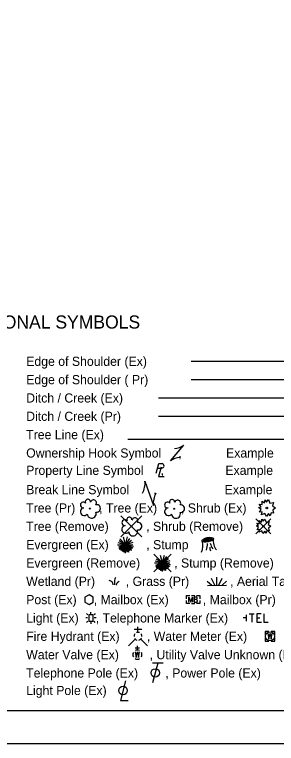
# Model space of a CAD drawing. Extents: x 0 to 34, y 0 to 22.
# Drawn here: x 7.77 to 11.76, y 0 to 11.13 of the extents above; entities that cross this region are included whole.
import ezdxf

# ---------------------------------------------------------------- set-up
doc = ezdxf.new("R2010")
doc.units = 0
for name, color, linetype in [('SH_Border', 7, 'Continuous'), ('SH_Cut_Line', 7, 'Continuous'), ('SH_Text', 7, 'Continuous')]:
    doc.layers.add(name, color=color, linetype=linetype)

msp = doc.modelspace()

# ---------------------------------------------------------------- linework, layer by layer
at = {"layer": 'SH_Border'}
msp.add_lwpolyline([(1.5, 21.5), (33.5, 21.5), (33.5, 0.5), (1.5, 0.5)], close=True, dxfattribs=at)
at = {"layer": 'SH_Cut_Line'}
msp.add_lwpolyline([(0, 0), (34, 0), (34, 22), (0, 22)], close=True, dxfattribs=at)
at = {"layer": 'SH_Text'}
for p, q in [((10.458, 5.836), (13.942, 5.836)), ((10.458, 5.556), (13.942, 5.556)), ((9.958, 5.276), (13.858, 5.276)), ((9.958, 4.996), (13.858, 4.996)), ((9.49, 4.646), (13.84, 4.646)), ((10.145, 4.316), (10.345, 4.556)), ((10.245, 4.436), (10.245, 4.436)), ((9.945, 4.205), (10.01, 4.205)), ((9.985, 4.173), (9.985, 4.173)), ((9.753, 4.004), (9.883, 3.636)), ((9.818, 3.82), (9.818, 3.82)), ((9.386, 3.476), (9.706, 3.155)), ((9.706, 3.476), (9.386, 3.155)), ((11.445, 3.431), (11.676, 3.2)), ((11.676, 3.431), (11.445, 3.2)), ((9.546, 3.316), (9.546, 3.316)), ((11.56, 3.316), (11.56, 3.316)), ((9.456, 3.035), (9.369, 3.123)), ((9.456, 3.035), (9.425, 3.151)), ((9.456, 3.035), (9.488, 3.153)), ((9.456, 3.035), (9.523, 3.132)), ((9.333, 3.035), (9.456, 3.035)), ((9.456, 3.035), (9.346, 3.065)), ((9.456, 3.035), (9.349, 2.996)), ((9.456, 3.035), (9.357, 2.978)), ((9.456, 3.035), (9.359, 3.093)), ((9.456, 3.035), (9.359, 2.96)), ((9.456, 3.035), (9.383, 2.949)), ((9.456, 3.035), (9.398, 2.935)), ((9.456, 3.035), (9.415, 2.927)), ((9.456, 3.035), (9.425, 2.914)), ((9.456, 3.035), (9.443, 2.921)), ((9.456, 3.035), (9.548, 3.105)), ((9.456, 3.035), (9.575, 3.076)), ((9.456, 3.035), (9.569, 3.038)), ((9.456, 2.904), (9.456, 3.035)), ((9.456, 3.035), (9.479, 2.919)), ((9.456, 3.035), (9.505, 2.919)), ((9.456, 3.035), (9.52, 2.941)), ((9.456, 3.035), (9.546, 2.947)), ((9.456, 3.035), (9.552, 2.971)), ((9.456, 3.035), (9.568, 2.987)), ((9.456, 3.035), (9.577, 3.011)), ((10.73, 3.036), (10.73, 3.036)), ((9.887, 2.889), (10.154, 2.622)), ((10.154, 2.889), (9.887, 2.622)), ((10.02, 2.756), (9.91, 2.785)), ((10.02, 2.756), (9.923, 2.813)), ((10.02, 2.756), (9.933, 2.843)), ((10.02, 2.756), (9.99, 2.871)), ((10.02, 2.756), (10.052, 2.873)), ((10.02, 2.756), (10.087, 2.853)), ((10.02, 2.756), (10.112, 2.826)), ((10.02, 2.756), (10.139, 2.796)), ((9.897, 2.756), (10.02, 2.756)), ((10.02, 2.756), (9.913, 2.717)), ((10.02, 2.756), (9.921, 2.699)), ((10.02, 2.756), (9.923, 2.681)), ((10.02, 2.756), (9.947, 2.669)), ((10.02, 2.756), (9.962, 2.655)), ((10.02, 2.756), (9.979, 2.647)), ((10.02, 2.756), (9.989, 2.634)), ((10.02, 2.756), (10.007, 2.641)), ((10.02, 2.756), (10.133, 2.758)), ((10.02, 2.625), (10.02, 2.756)), ((10.02, 2.756), (10.043, 2.64)), ((10.02, 2.756), (10.069, 2.639)), ((10.02, 2.756), (10.084, 2.661)), ((10.02, 2.756), (10.11, 2.668)), ((10.02, 2.756), (10.116, 2.692)), ((10.02, 2.756), (10.132, 2.707)), ((10.02, 2.756), (10.141, 2.732)), ((10.02, 2.756), (10.02, 2.756)), ((10.773, 2.414), (10.705, 2.472)), ((10.822, 2.415), (10.77, 2.521)), ((10.852, 2.416), (10.85, 2.541)), ((10.882, 2.416), (10.931, 2.524)), ((10.931, 2.417), (10.997, 2.476)), ((10.706, 2.413), (10.998, 2.418)), ((10.463, 2.257), (10.513, 2.257)), ((10.463, 2.135), (10.513, 2.135)), ((10.489, 2.196), (10.489, 2.196)), ((8.929, 1.98), (8.929, 2.006)), ((8.877, 1.916), (8.85, 1.916)), ((8.881, 1.964), (8.862, 1.983)), ((8.929, 1.916), (8.929, 1.916)), ((8.996, 1.983), (8.977, 1.964)), ((9.008, 1.916), (8.981, 1.916)), ((11.302, 1.916), (11.252, 1.916)), ((11.302, 1.866), (11.302, 1.966)), ((8.881, 1.867), (8.862, 1.848)), ((8.929, 1.852), (8.929, 1.825)), ((8.996, 1.848), (8.977, 1.867)), ((9.647, 1.696), (9.647, 1.782)), ((9.707, 1.739), (9.587, 1.739)), ((9.605, 1.593), (9.501, 1.489)), ((9.647, 1.636), (9.647, 1.636)), ((9.647, 1.636), (9.647, 1.636)), ((9.689, 1.593), (9.793, 1.489)), ((11.661, 1.636), (11.661, 1.636)), ((9.67, 1.457), (9.606, 1.457)), ((9.638, 1.426), (9.638, 1.489)), ((9.638, 1.356), (9.638, 1.356)), ((10.031, 1.226), (9.871, 1.226)), ((9.951, 1.226), (9.871, 0.926))]:
    msp.add_line(p, q, dxfattribs=at)
for points in [[(9.924, 4.125), (9.963, 4.273), (10.015, 4.273)], [(9.999, 4.221), (9.959, 4.074), (10.047, 4.074)], [(11.609, 3.686), (11.639, 3.723), (11.66, 3.67), (11.715, 3.679), (11.698, 3.629), (11.745, 3.599), (11.702, 3.562), (11.715, 3.516), (11.677, 3.52), (11.661, 3.474), (11.639, 3.509), (11.606, 3.468), (11.584, 3.512), (11.533, 3.491), (11.543, 3.538), (11.502, 3.534), (11.526, 3.573), (11.487, 3.602), (11.524, 3.615), (11.494, 3.655), (11.541, 3.649), (11.539, 3.701), (11.577, 3.673), (11.587, 3.722), (11.609, 3.686)], [(11.557, 3.393), (11.583, 3.424), (11.6, 3.379), (11.647, 3.387), (11.632, 3.344), (11.672, 3.318), (11.636, 3.287), (11.647, 3.248), (11.615, 3.251), (11.601, 3.212), (11.583, 3.242), (11.554, 3.207), (11.536, 3.245), (11.492, 3.226), (11.5, 3.267), (11.466, 3.263), (11.486, 3.297), (11.453, 3.321), (11.485, 3.332), (11.459, 3.366), (11.499, 3.361), (11.497, 3.405), (11.529, 3.381), (11.538, 3.423), (11.557, 3.393)], [(8.836, 2.158), (8.901, 2.121), (8.966, 2.158), (8.966, 2.233), (8.901, 2.271), (8.836, 2.233), (8.836, 2.158)], [(10.389, 2.208), (10.389, 2.257), (10.437, 2.257)], [(10.424, 2.156), (10.424, 2.236), (10.453, 2.156), (10.481, 2.236), (10.481, 2.156)], [(10.54, 2.199), (10.543, 2.202), (10.545, 2.204), (10.546, 2.206), (10.547, 2.207), (10.548, 2.21), (10.549, 2.212), (10.55, 2.216), (10.55, 2.218), (10.55, 2.22), (10.549, 2.224), (10.548, 2.227), (10.546, 2.23), (10.543, 2.232), (10.54, 2.234), (10.539, 2.234), (10.536, 2.236), (10.505, 2.236), (10.505, 2.156), (10.54, 2.156), (10.544, 2.158), (10.548, 2.161), (10.551, 2.166), (10.553, 2.172), (10.554, 2.178), (10.554, 2.181), (10.552, 2.185), (10.55, 2.191), (10.547, 2.195), (10.54, 2.199), (10.505, 2.199)], [(10.539, 2.257), (10.589, 2.257), (10.589, 2.208)], [(10.437, 2.135), (10.389, 2.135), (10.389, 2.183)], [(10.589, 2.183), (10.589, 2.135), (10.539, 2.135)], [(11.343, 1.978), (11.42, 1.978)], [(11.382, 1.978), (11.382, 1.853)], [(11.528, 1.978), (11.46, 1.978), (11.46, 1.853), (11.532, 1.853)], [(11.46, 1.916), (11.508, 1.916)], [(11.567, 1.978), (11.567, 1.853), (11.635, 1.853)], [(11.641, 1.711), (11.586, 1.711), (11.586, 1.656)], [(11.627, 1.681), (11.644, 1.591), (11.661, 1.681), (11.677, 1.591), (11.694, 1.681)], [(11.736, 1.656), (11.736, 1.711), (11.681, 1.711)], [(11.586, 1.616), (11.586, 1.561), (11.641, 1.561)], [(11.681, 1.561), (11.736, 1.561), (11.736, 1.616)], [(9.606, 1.397), (9.622, 1.31), (9.638, 1.397), (9.654, 1.31), (9.67, 1.397)], [(9.458, 0.954), (9.38, 0.655), (9.498, 0.655)]]:
    msp.add_lwpolyline(points, dxfattribs=at)
msp.add_lwpolyline([(8.896, 1.866), (8.962, 1.866), (8.962, 1.966), (8.896, 1.966)], close=True, dxfattribs=at)
for centre, radius in [((8.913, 3.587), 0.0084), ((10.197, 3.584), 0.0072), ((11.613, 3.596), 0.0115), ((9.546, 3.316), 0.0072), ((11.56, 3.316), 0.00979), ((11.661, 1.636), 0.0675), ((9.911, 1.076), 0.065), ((9.419, 0.807), 0.065)]:
    msp.add_circle(centre, radius, dxfattribs=at)
for centre, radius, start, end in [((10.187, 4.771), 0.267, 273.6945, 306.337), ((10.303, 4.101), 0.267, 93.6945, 126.337), ((10.01, 4.239), 0.0345, 270.471, 81.3281), ((9.421, 3.972), 0.334, 332.9422, 5.5848), ((10.215, 3.668), 0.334, 152.9422, 185.5848), ((8.814, 3.643), 0.0441, 39.0625, 279.5412), ((8.883, 3.689), 0.0395, 354.0047, 205.9741), ((8.968, 3.672), 0.0466, 323.83, 165.0376), ((10.098, 3.64), 0.0441, 39.0625, 279.5412), ((10.168, 3.685), 0.0395, 354.0047, 205.9741), ((10.252, 3.669), 0.0466, 323.83, 165.0376), ((8.827, 3.541), 0.0592, 96.1722, 320.5737), ((9.017, 3.589), 0.0574, 259.1453, 101.4596), ((10.112, 3.538), 0.0592, 96.1722, 320.5737), ((10.301, 3.585), 0.0574, 259.1453, 101.4596), ((8.941, 3.509), 0.0685, 184.9476, 19.4572), ((9.516, 3.417), 0.0395, 354.0047, 205.9741), ((10.226, 3.506), 0.0685, 184.9476, 19.4572), ((9.447, 3.371), 0.0441, 39.0625, 279.5412), ((9.601, 3.4), 0.0466, 323.83, 165.0376), ((9.65, 3.317), 0.0574, 259.1453, 101.4596), ((9.46, 3.269), 0.0592, 96.1722, 320.5737), ((9.574, 3.237), 0.0685, 184.9476, 19.4572), ((11.01, 3.093), 0.215, 171.4106, 219.9194), ((10.438, 3.018), 0.2, 331.5338, 20.9269), ((10.454, 3.037), 0.253, 340.7938, 3.5481), ((11.055, 3.138), 0.316, 194.9653, 212.1216), ((10.925, 2.996), 0.182, 178.7926, 197.1224), ((9.647, 1.636), 0.06, 140.021, 184.0629), ((9.647, 1.636), 0.06, 68.1395, 112.038), ((9.647, 1.636), 0.06, 356.0165, 39.9889), ((9.647, 1.636), 0.06, 211.8788, 255.8479), ((9.647, 1.636), 0.06, 283.8239, 329.9097), ((9.638, 1.356), 0.07, 150.0184, 209.9816), ((9.638, 1.356), 0.07, 60.0184, 120.0157), ((9.638, 1.356), 0.07, 330.0184, 29.9816), ((9.638, 1.356), 0.07, 239.9843, 299.9816)]:
    msp.add_arc(centre, radius, start, end, dxfattribs=at)
for major_axis in [(0.0868, 0.0187), (0.0651, 0.0141), (0.0488, 0.0105), (0.0275, 0.0059), (0.0154, 0.0033)]:
    msp.add_ellipse((10.711, 3.111), major_axis=major_axis, ratio=0.36865, dxfattribs=at)
for points in [[(9.205, 2.491), (9.247, 2.473), (9.264, 2.42)], [(9.292, 2.424), (9.292, 2.471), (9.298, 2.516), (9.307, 2.537)], [(9.32, 2.417), (9.332, 2.455), (9.362, 2.479)]]:
    msp.add_spline(points, degree=3, dxfattribs=at)

# ---------------------------------------------------------------- texts
for s, height, p in [('CONVENTIONAL SYMBOLS', 0.2, (6.203, 6.336)), ('Edge of Shoulder (Ex)', 0.14, (7.942, 5.766)), ('Edge of Shoulder ( Pr)', 0.14, (7.942, 5.486)), ('Ditch / Creek (Ex)', 0.14, (7.942, 5.206)), ('Ditch / Creek (Pr)', 0.14, (7.942, 4.926)), ('Tree Line (Ex)', 0.14, (7.942, 4.646)), ('Ownership Hook Symbol     ,             Example', 0.14, (7.942, 4.366)), ('Property Line Symbol     ,                  Example', 0.14, (7.942, 4.101)), ('Break Line Symbol       ,                    Example', 0.14, (7.942, 3.806)), ('Tree (Pr)       , Tree (Ex)       , Shrub (Ex)', 0.14, (7.942, 3.526)), ('Tree (Remove)           , Shrub (Remove)', 0.14, (7.942, 3.246)), ('Evergreen (Ex)           , Stump ', 0.14, (7.942, 2.966)), ('Evergreen (Remove)          , Stump (Remove)', 0.14, (7.942, 2.686)), ('Wetland (Pr)         , Grass (Pr)            , Aerial Target    ', 0.14, (7.942, 2.406)), ('Post (Ex)     , Mailbox (Ex)          , Mailbox (Pr)', 0.14, (7.942, 2.126)), ('Light (Ex)     , Telephone Marker (Ex)     ', 0.14, (7.942, 1.846)), ('Fire Hydrant (Ex)        , Water Meter (Ex)', 0.14, (7.942, 1.566)), ('Water Valve (Ex)         , Utility Valve Unknown (Ex.)', 0.14, (7.942, 1.286)), ('Telephone Pole (Ex)        , Power Pole (Ex)', 0.14, (7.942, 1.006)), ('Light Pole (Ex)     ', 0.14, (7.942, 0.739))]:
    msp.add_text(s, height=height, dxfattribs=at).set_placement(p)

doc.saveas('drawing.dxf')
